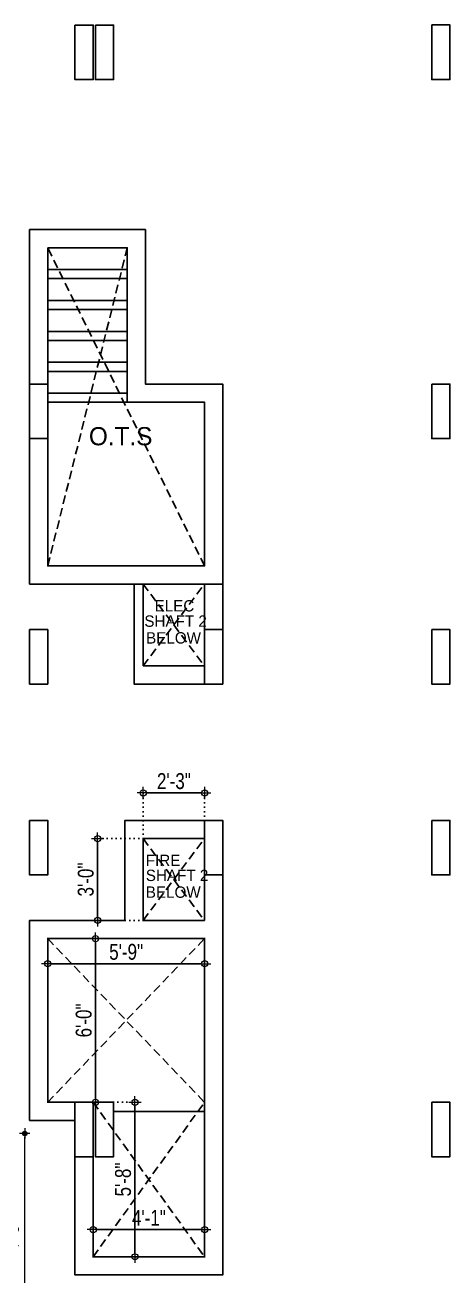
# Model space of a CAD drawing. Header units: inches. Extents: x 13 to 21264, y -72369 to -55.
# Drawn here: x 6580 to 6767, y -71950 to -71400 of the extents above; entities that cross this region are included whole.
import ezdxf

# ---------------------------------------------------------------- set-up
doc = ezdxf.new("R2010")
doc.units = ezdxf.units.IN
doc.header["$LTSCALE"] = 15
doc.header["$MEASUREMENT"] = 0
doc.header["$PDMODE"] = 34
doc.linetypes.add('DOT2', pattern=[0.125, 0, -0.125])
doc.linetypes.add('HIDDEN', pattern=[0.375, 0.25, -0.125])
doc.layers.get('0').update_dxf_attribs({"linetype": 'CONTINUOUS', "lineweight": 13})
doc.layers.get('DEFPOINTS').update_dxf_attribs({"linetype": 'CONTINUOUS', "lineweight": 13})
doc.layers.add('INNER DIM', color=30, linetype='CONTINUOUS', lineweight=13)
doc.styles.add('rob', font='')
doc.styles.add('RS', font='', dxfattribs={"width": 0.8})
doc.styles.get('rob').set_extended_font_data('Century Gothic')
doc.styles.get('RS').set_extended_font_data('Century Gothic')
doc.dimstyles.new('SECTION DIM', dxfattribs={"dimscale": 0.6, "dimtxt": 9, "dimasz": 2, "dimexe": 0, "dimexo": 0, "dimgap": 1, "dimtad": 1, "dimzin": 3, "dimdsep": 46, "dimlunit": 4, "dimtxsty": 'RS', "dimblk1": 'CUT', "dimblk2": 'CUT', "dimsah": 1, "dimcen": 0, "dimclrd": 251, "dimclre": 21, "dimclrt": 4, "dimadec": 0, "dimazin": 0, "dimtfac": 1, "dimtix": 1, "dimtofl": 0, "dimtmove": 2, "dimatfit": 3, "dimfxl": 0, "dimtolj": 1, "dimtzin": 3, "dimarcsym": 0})
doc.dimstyles.new('WORKING DIM-altura', dxfattribs={"dimscale": 0, "dimtxt": 6, "dimasz": 1.5, "dimexe": 0, "dimexo": 0, "dimgap": 2, "dimtad": 1, "dimzin": 3, "dimdsep": 46, "dimlunit": 4, "dimtxsty": 'RS', "dimblk1": 'CUT-15', "dimblk2": 'CUT-15', "dimsah": 1, "dimcen": 0, "dimclrd": 49, "dimclre": 109, "dimclrt": 41, "dimadec": 0, "dimazin": 0, "dimtfac": 0.75, "dimtix": 1, "dimtofl": 0, "dimtmove": 2, "dimatfit": 2, "dimldrblk": 'CUT-15', "dimfxl": 1, "dimtolj": 1, "dimtzin": 3, "dimlwd": -1, "dimlwe": -1, "dimarcsym": 0})

# ---------------------------------------------------------------- blocks, each defined once
blk = doc.blocks.new('CUT')
at = {"layer": 'INNER DIM', "color": 8}
blk.add_line((-1.8, 0), (1.8, 0), dxfattribs=at)
at = {"layer": 'INNER DIM', "color": 9}
blk.add_line((0, 1.8), (0, -1.8), dxfattribs=at)
blk.add_circle((0, 0), 0.9, dxfattribs=at)
blk = doc.blocks.new('*D1334')
at = {"color": 8, "linetype": 'DOT2', "lineweight": -2, "transparency": 16777216}
for p, q in [((6631.62, -71757.63), (6631.62, -71737.52)), ((6658.62, -71757.63), (6658.62, -71737.52))]:
    blk.add_line(p, q, dxfattribs=at)
at = {"color": 0, "lineweight": -2, "transparency": 16777216}
blk.add_line((6633.12, -71737.52), (6657.12, -71737.52), dxfattribs=at)
at = {"layer": 'DEFPOINTS', "color": 0, "transparency": 16777216}
for p in [(6658.62, -71737.52), (6631.62, -71757.63, 0.01), (6658.62, -71757.63, 0.01)]:
    blk.add_point(p, dxfattribs=at)
at = {"color": 0, "lineweight": -2, "transparency": 16777216, "xscale": 1.5, "yscale": 1.5, "zscale": 1.5, "rotation": 180}
blk.add_blockref('CUT', (6631.62, -71737.52), dxfattribs=at)
at = {"color": 0, "lineweight": -2, "transparency": 16777216, "xscale": 1.5, "yscale": 1.5, "zscale": 1.5}
blk.add_blockref('CUT', (6658.62, -71737.52), dxfattribs=at)
at = {"color": 0, "lineweight": -2, "transparency": 16777216, "insert": (6645.12, -71732.36), "char_height": 7, "attachment_point": 5, "style": 'RS'}
blk.add_mtext('\\A1;2\'-3"', dxfattribs=at)
blk = doc.blocks.new('*D1335')
at = {"color": 8, "linetype": 'DOT2', "lineweight": -2, "transparency": 16777216}
for p, q in [((6631.62, -71757.63), (6611.54, -71757.63)), ((6631.62, -71793.63), (6611.54, -71793.63))]:
    blk.add_line(p, q, dxfattribs=at)
at = {"color": 0, "lineweight": -2, "transparency": 16777216}
blk.add_line((6611.54, -71759.13), (6611.54, -71792.13), dxfattribs=at)
at = {"layer": 'DEFPOINTS', "color": 0, "transparency": 16777216}
for p in [(6631.62, -71757.63, 0.01), (6611.54, -71793.63), (6631.62, -71793.63, 0.01)]:
    blk.add_point(p, dxfattribs=at)
at = {"color": 0, "lineweight": -2, "transparency": 16777216, "xscale": 1.5, "yscale": 1.5, "zscale": 1.5}
for p, rotation in [((6611.54, -71757.63), 90), ((6611.54, -71793.63), 270)]:
    blk.add_blockref('CUT', p, dxfattribs=dict(at, rotation=rotation))
at = {"color": 0, "lineweight": -2, "transparency": 16777216, "insert": (6606.37, -71775.63), "char_height": 7, "attachment_point": 5, "rotation": 90, "style": 'RS'}
blk.add_mtext('\\A1;3\'-0"', dxfattribs=at)
blk = doc.blocks.new('*D1336')
at = {"color": 8, "linetype": 'DOT2', "lineweight": -2, "transparency": 16777216}
for p, q in [((6589.62, -71801.64), (6589.62, -71812.65)), ((6658.62, -71801.64), (6658.62, -71812.65))]:
    blk.add_line(p, q, dxfattribs=at)
at = {"color": 0, "lineweight": -2, "transparency": 16777216}
blk.add_line((6591.12, -71812.65), (6657.12, -71812.65), dxfattribs=at)
at = {"layer": 'DEFPOINTS', "color": 0, "transparency": 16777216}
for p in [(6589.62, -71801.64, 0), (6658.62, -71801.64, 0), (6658.62, -71812.65)]:
    blk.add_point(p, dxfattribs=at)
at = {"color": 0, "lineweight": -2, "transparency": 16777216, "xscale": 1.5, "yscale": 1.5, "zscale": 1.5, "rotation": 180}
blk.add_blockref('CUT', (6589.62, -71812.65), dxfattribs=at)
at = {"color": 0, "lineweight": -2, "transparency": 16777216, "xscale": 1.5, "yscale": 1.5, "zscale": 1.5}
blk.add_blockref('CUT', (6658.62, -71812.65), dxfattribs=at)
at = {"color": 0, "lineweight": -2, "transparency": 16777216, "insert": (6624.12, -71807.49), "char_height": 7, "attachment_point": 5, "style": 'RS'}
blk.add_mtext('\\A1;5\'-9"', dxfattribs=at)
blk = doc.blocks.new('*D1337')
at = {"color": 8, "linetype": 'DOT2', "lineweight": -2, "transparency": 16777216}
for p, q in [((6589.62, -71801.63), (6610.64, -71801.63)), ((6589.62, -71873.63), (6610.64, -71873.63))]:
    blk.add_line(p, q, dxfattribs=at)
at = {"color": 0, "lineweight": -2, "transparency": 16777216}
blk.add_line((6610.64, -71872.13), (6610.64, -71803.13), dxfattribs=at)
at = {"layer": 'DEFPOINTS', "color": 0, "transparency": 16777216}
for p in [(6589.62, -71801.63, 0), (6610.64, -71801.63), (6589.62, -71873.63, 0)]:
    blk.add_point(p, dxfattribs=at)
at = {"color": 0, "lineweight": -2, "transparency": 16777216, "xscale": 1.5, "yscale": 1.5, "zscale": 1.5}
for p, rotation in [((6610.64, -71801.63), 90), ((6610.64, -71873.63), 270)]:
    blk.add_blockref('CUT', p, dxfattribs=dict(at, rotation=rotation))
at = {"color": 0, "lineweight": -2, "transparency": 16777216, "insert": (6605.47, -71837.63), "char_height": 7, "attachment_point": 5, "rotation": 90, "style": 'RS'}
blk.add_mtext('\\A1;6\'-0"', dxfattribs=at)
blk = doc.blocks.new('*D1338')
at = {"color": 8, "linetype": 'DOT2', "lineweight": -2, "transparency": 16777216}
for p, q in [((6609.62, -71941.64), (6609.62, -71929.64)), ((6658.62, -71941.64), (6658.62, -71929.64))]:
    blk.add_line(p, q, dxfattribs=at)
at = {"color": 0, "lineweight": -2, "transparency": 16777216}
blk.add_line((6611.12, -71929.64), (6657.12, -71929.64), dxfattribs=at)
at = {"layer": 'DEFPOINTS', "color": 0, "transparency": 16777216}
for p in [(6658.62, -71929.64), (6609.62, -71941.64, 0), (6658.62, -71941.64, 0)]:
    blk.add_point(p, dxfattribs=at)
at = {"color": 0, "lineweight": -2, "transparency": 16777216, "xscale": 1.5, "yscale": 1.5, "zscale": 1.5, "rotation": 180}
blk.add_blockref('CUT', (6609.62, -71929.64), dxfattribs=at)
at = {"color": 0, "lineweight": -2, "transparency": 16777216, "xscale": 1.5, "yscale": 1.5, "zscale": 1.5}
blk.add_blockref('CUT', (6658.62, -71929.64), dxfattribs=at)
at = {"color": 0, "lineweight": -2, "transparency": 16777216, "insert": (6634.12, -71924.47), "char_height": 7, "attachment_point": 5, "style": 'RS'}
blk.add_mtext('\\A1;4\'-1"', dxfattribs=at)
blk = doc.blocks.new('*D1339')
at = {"color": 8, "linetype": 'DOT2', "lineweight": -2, "transparency": 16777216}
for p, q in [((6610.64, -71873.63), (6627.97, -71873.63)), ((6609.62, -71941.64), (6627.97, -71941.64))]:
    blk.add_line(p, q, dxfattribs=at)
at = {"color": 0, "lineweight": -2, "transparency": 16777216}
blk.add_line((6627.97, -71940.14), (6627.97, -71875.13), dxfattribs=at)
at = {"layer": 'DEFPOINTS', "color": 0, "transparency": 16777216}
for p in [(6610.64, -71873.63), (6627.97, -71873.63), (6609.62, -71941.64, 0)]:
    blk.add_point(p, dxfattribs=at)
at = {"color": 0, "lineweight": -2, "transparency": 16777216, "xscale": 1.5, "yscale": 1.5, "zscale": 1.5}
for p, rotation in [((6627.97, -71873.63), 90), ((6627.97, -71941.64), 270)]:
    blk.add_blockref('CUT', p, dxfattribs=dict(at, rotation=rotation))
at = {"color": 0, "lineweight": -2, "transparency": 16777216, "insert": (6622.8, -71907.63), "char_height": 7, "attachment_point": 5, "rotation": 90, "style": 'RS'}
blk.add_mtext('\\A1;5\'-8"', dxfattribs=at)
blk = doc.blocks.new('CUT-15')
h = blk.add_hatch(color=256)
h.dxf.hatch_style = 1
edge = h.paths.add_edge_path()
edge.add_arc((0, 0), 0.638, -180, 180)
for p, q in [((1.51, 0), (-1.51, 0)), ((0, -1.51), (0, 1.51))]:
    blk.add_line(p, q)
blk.add_circle((0, 0), 0.638)
blk = doc.blocks.new('*D1371')
at = {"color": 0, "ltscale": 3, "transparency": 16777216}
blk.add_line((6579.51, -71974.81), (6579.51, -71888.86), dxfattribs=at)
at = {"layer": 'DEFPOINTS', "color": 0, "ltscale": 3, "transparency": 16777216}
for p in [(6562.33, -71887.36, 0), (6579.51, -71887.36), (6562.33, -71976.31, 0)]:
    blk.add_point(p, dxfattribs=at)
at = {"color": 0, "ltscale": 3, "transparency": 16777216, "xscale": 1.5, "yscale": 1.5, "zscale": 1.5}
for p, rotation in [((6579.51, -71887.36), 90), ((6579.51, -71976.31), 270)]:
    blk.add_blockref('CUT-15', p, dxfattribs=dict(at, rotation=rotation))
at = {"color": 0, "lineweight": -2, "ltscale": 3, "transparency": 16777216, "insert": (6573.94, -71931.84), "char_height": 6, "attachment_point": 5, "rotation": 90, "style": 'RS'}
blk.add_mtext('\\A1;7\'-5"', dxfattribs=at)

msp = doc.modelspace()

# ---------------------------------------------------------------- linework, layer by layer
at = {"color": 0, "lineweight": -2, "ltscale": 3}
for p, q in [((6589.617, -71507.225, -0.027), (6624.617, -71507.225, -0.027)), ((6589.617, -71511.225, -0.027), (6624.617, -71511.225, -0.027)), ((6589.617, -71520.825, -0.027), (6624.617, -71520.825, -0.027)), ((6589.617, -71524.825, -0.027), (6624.617, -71524.825, -0.027)), ((6589.617, -71534.425, -0.027), (6624.617, -71534.425, -0.027)), ((6589.617, -71538.425, -0.027), (6624.617, -71538.425, -0.027)), ((6589.617, -71548.026, -0.009), (6624.617, -71548.025, -0.03)), ((6589.617, -71552.025, -0.027), (6624.617, -71552.025, -0.027)), ((6589.617, -71561.626, -0.009), (6624.617, -71561.625, -0.03)), ((6589.617, -71565.628, -0.025), (6624.617, -71565.624, -0.027))]:
    msp.add_line(p, q, dxfattribs=at)
for points, elevation in [([(6601.616, -71399.65), (6609.616, -71399.65), (6609.616, -71423.65), (6601.616, -71423.65)], -0.009), ([(6601.616, -71399.65), (6609.616, -71399.65), (6609.616, -71423.65), (6601.616, -71423.65)], -0.009), ([(6610.616, -71399.65), (6618.616, -71399.65), (6618.616, -71423.65), (6610.616, -71423.65)], -0.009), ([(6610.616, -71399.65), (6618.616, -71399.65), (6618.616, -71423.65), (6610.616, -71423.65)], -0.009), ([(6758.614, -71399.634), (6766.614, -71399.634), (6766.614, -71423.634), (6758.614, -71423.634)], -0.009), ([(6581.617, -71489.635), (6632.617, -71489.635), (6632.617, -71557.631), (6666.616, -71557.631), (6666.616, -71645.632), (6581.617, -71645.631)], -0.025), ([(6581.617, -71557.634), (6589.617, -71557.634), (6589.617, -71581.634), (6581.617, -71581.634)], -0.025), ([(6758.616, -71557.634), (6766.616, -71557.634), (6766.616, -71581.634), (6758.616, -71581.634)], -0.001), ([(6631.616, -71681.635), (6658.616, -71681.635), (6658.616, -71645.631), (6631.616, -71645.631)], -0.017), ([(6581.616, -71665.634), (6589.616, -71665.634), (6589.616, -71689.634), (6581.616, -71689.634)], -0.009), ([(6658.616, -71689.634), (6666.616, -71689.634), (6666.616, -71665.634), (6658.616, -71665.634)], -0.009), ([(6758.616, -71665.634), (6766.616, -71665.634), (6766.616, -71689.634), (6758.616, -71689.634)], -0.009), ([(6581.616, -71749.634), (6589.616, -71749.634), (6589.616, -71773.634), (6581.616, -71773.634)], -0.009), ([(6658.616, -71749.634), (6666.616, -71749.634), (6666.616, -71773.634), (6658.616, -71773.634)], -0.009), ([(6758.616, -71749.634), (6766.616, -71749.634), (6766.616, -71773.634), (6758.616, -71773.634)], -0.009), ([(6658.616, -71793.634), (6631.617, -71793.634), (6631.617, -71757.634), (6658.616, -71757.634)], -0.009), ([(6601.616, -71873.634), (6609.616, -71873.634), (6609.616, -71897.634), (6601.616, -71897.634)], -0.009), ([(6610.616, -71873.634), (6618.616, -71873.634), (6618.616, -71897.634), (6610.616, -71897.634)], -0.008), ([(6758.616, -71873.635), (6766.616, -71873.635), (6766.616, -71897.635), (6758.616, -71897.635)], -0.001)]:
    msp.add_lwpolyline(points, close=True, dxfattribs=dict(at, elevation=elevation))
for points, elevation in [([(6589.617, -71497.635), (6624.617, -71497.635), (6624.617, -71565.631), (6658.616, -71565.631), (6658.616, -71637.631), (6589.617, -71637.631), (6589.617, -71497.635)], -0.025), ([(6658.616, -71637.631), (6623.616, -71637.631)], -0.017), ([(6627.62, -71645.629), (6627.62, -71689.632), (6666.616, -71689.635), (6666.616, -71637.631), (6666.616, -71637.631)], -0.017), ([(6623.617, -71793.635), (6623.617, -71749.634), (6666.616, -71749.634), (6666.616, -71749.634)], -0.009), ([(6623.617, -71793.635), (6581.617, -71793.634), (6581.617, -71881.634), (6601.616, -71881.634), (6601.616, -71949.635), (6666.617, -71949.635), (6666.616, -71773.634)], -0.025), ([(6589.617, -71801.636), (6589.617, -71873.634), (6609.616, -71873.634), (6609.616, -71941.635), (6658.617, -71941.635), (6658.616, -71801.635), (6589.617, -71801.634)], -0.025), ([(6618.616, -71877.633), (6658.617, -71877.633)], -0.025)]:
    msp.add_lwpolyline(points, dxfattribs=dict(at, elevation=elevation))
at = {"color": 0, "linetype": 'HIDDEN', "lineweight": -2}
for points, elevation in [([(6658.616, -71637.631), (6589.617, -71497.635)], -0.017), ([(6589.617, -71637.631), (6624.617, -71497.635)], -0.025), ([(6631.616, -71681.635), (6658.616, -71645.631)], -0.017), ([(6631.616, -71645.631), (6658.616, -71681.635)], -0.017), ([(6631.617, -71793.634), (6658.616, -71757.634)], -0.009), ([(6631.617, -71757.634), (6658.616, -71793.634)], -0.009), ([(6589.617, -71801.633), (6658.617, -71873.631)], -0.025), ([(6589.617, -71873.631), (6658.616, -71801.635)], -0.025), ([(6609.616, -71941.635), (6658.617, -71873.631)], -0.025), ([(6609.616, -71873.634), (6658.617, -71941.632)], -0.009)]:
    msp.add_lwpolyline(points, dxfattribs=dict(at, elevation=elevation))

# ---------------------------------------------------------------- texts
at = {"color": 0, "lineweight": -2, "style": 'rob'}
msp.add_text('O.T.S', height=8, rotation=359.9999, dxfattribs=at).set_placement((6607.751, -71584.56, -0.034))
for s, p in [('ELEC', (6636.65, -71657.686, -0.001)), ('SHAFT 2', (6632.138, -71664.416, 0.007)), ('BELOW', (6632.904, -71671.796, 0.007)), ('FIRE', (6632.773, -71769.698, 0.026)), ('SHAFT 2', (6632.773, -71776.288, 0.026)), ('BELOW', (6632.773, -71783.68, 0.026))]:
    msp.add_text(s, height=5, dxfattribs=at).set_placement(p)

# ---------------------------------------------------------------- dimensions: what is measured, and where the dimension line sits
at = {"color": 0, "lineweight": -2}
for base, p1, p2, picture, middle in [((6658.616, -71737.523, -0.009), (6631.616, -71757.634, 0.004), (6658.616, -71757.634, 0.004), '*D1334', (6645.116, -71732.357, -0.009)), ((6658.616, -71812.652, -0.009), (6589.616, -71801.636, -0.011), (6658.616, -71801.636, -0.011), '*D1336', (6624.116, -71807.486, -0.009)), ((6658.616, -71929.635, -0.009), (6609.616, -71941.635, -0.011), (6658.616, -71941.635, -0.011), '*D1338', (6634.116, -71924.468, -0.009))]:
    dim = msp.add_linear_dim(base=base, p1=p1, p2=p2, dimstyle='SECTION DIM', override={"dimscale": 1, "dimtxt": 7, "dimasz": 1.5, "dimclrd": 0, "dimclre": 8, "dimclrt": 0, "dimfxl": 2}, dxfattribs=at)
    dim.commit()
    dim.dimension.update_dxf_attribs({"geometry": picture, "text_midpoint": middle})
for base, p1, p2, picture, middle in [((6611.535, -71793.634, -0.009), (6631.616, -71757.634, 0.004), (6631.616, -71793.634, 0.004), '*D1335', (6606.369, -71775.634, -0.009)), ((6610.636, -71801.634, -0.009), (6589.617, -71873.634, -0.011), (6589.618, -71801.634, -0.011), '*D1337', (6605.469, -71837.634, -0.009)), ((6627.967, -71873.634, -0.009), (6609.616, -71941.635, -0.011), (6610.636, -71873.634, -0.009), '*D1339', (6622.8, -71907.635, -0.009))]:
    dim = msp.add_linear_dim(base=base, p1=p1, p2=p2, angle=90, dimstyle='SECTION DIM', override={"dimscale": 1, "dimtxt": 7, "dimasz": 1.5, "dimclrd": 0, "dimclre": 8, "dimclrt": 0, "dimfxl": 2}, dxfattribs=at)
    dim.commit()
    dim.dimension.update_dxf_attribs({"geometry": picture, "text_midpoint": middle})
at = {"color": 0, "lineweight": -2, "ltscale": 3}
dim = msp.add_linear_dim(base=(6579.507, -71887.361), p1=(6562.33, -71976.313, 0), p2=(6562.33, -71887.361, 0), angle=90, dimstyle='WORKING DIM-altura', override={"dimscale": 1, "dimclrd": 0, "dimclrt": 0, "dimfxl": 0, "dimfxlon": 1, "dimarcsym": 2}, dxfattribs=at)
dim.commit()
dim.dimension.update_dxf_attribs({"geometry": '*D1371', "text_midpoint": (6573.936, -71931.837)})

doc.saveas('drawing.dxf')
